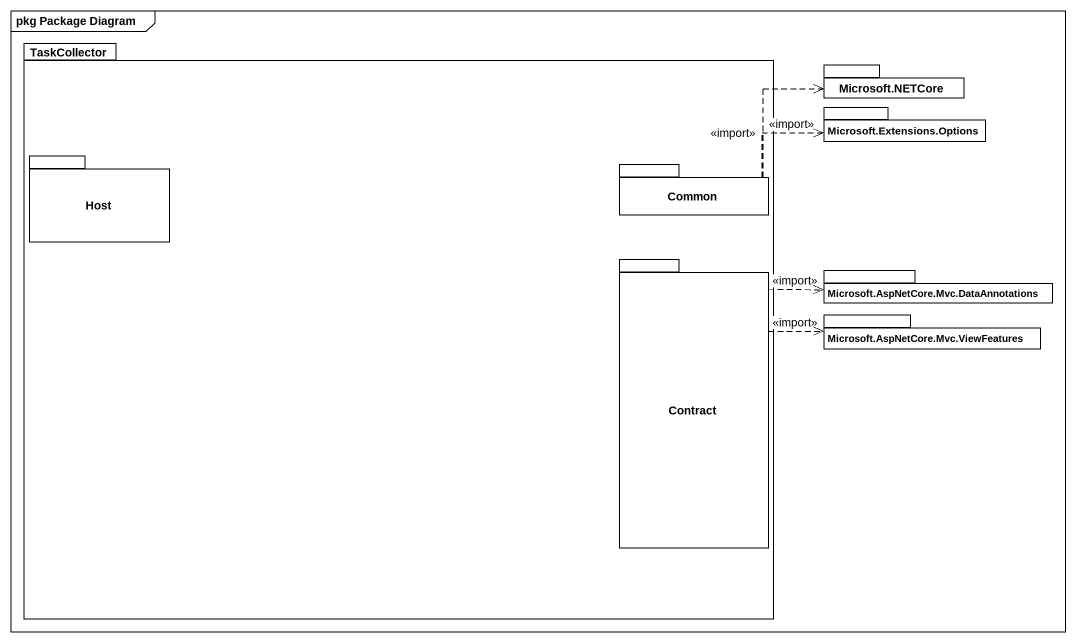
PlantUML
@startuml
mainframe pkg Package Diagram
package TaskCollector {
  package Host {
  }
  package Common {
  }
  package Contract {
  }
}
package "Microsoft.NETCore" as Microsoft_NETCore {
}
package "Microsoft.Extensions.Options" as Microsoft_Extensions_Options {
}
package "Microsoft.AspNetCore.Mvc.DataAnnotations" as Microsoft_AspNetCore_Mvc {
}
package "Microsoft.AspNetCore.Mvc.ViewFeatures" as Microsoft_AspNetCore_Mvc_2 {
}
Common .right.> Microsoft_NETCore : <<import>>
Common .right.> Microsoft_Extensions_Options : <<import>>
Contract .right.> Microsoft_AspNetCore_Mvc : <<import>>
Contract .right.> Microsoft_AspNetCore_Mvc_2 : <<import>>
@enduml
